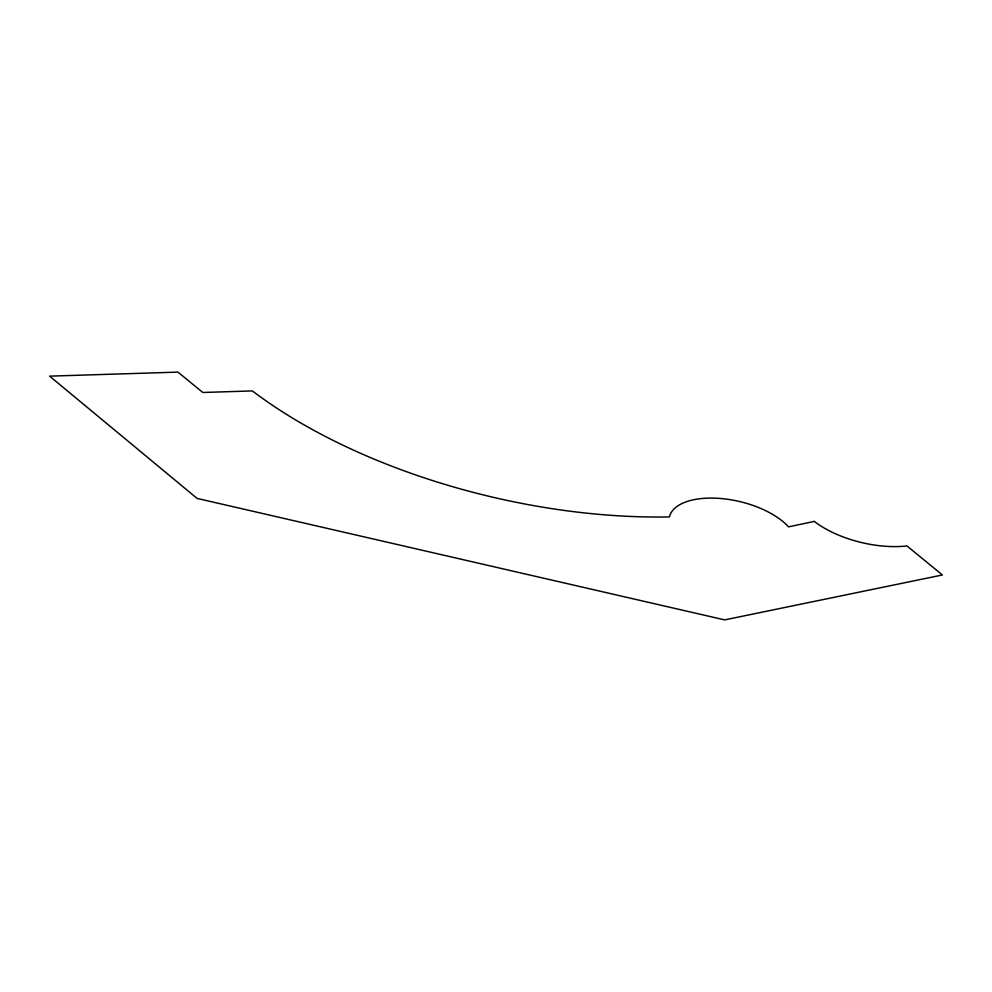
<?xml version="1.0" encoding="UTF-8"?>
<svg xmlns="http://www.w3.org/2000/svg" width="992" height="992" viewBox="0 0 992 992"><rect width="100%" height="100%" fill="white"/><g stroke="black" fill="none" stroke-linecap="round" stroke-linejoin="round"><path stroke-width="1.49" d="M814.246 521.395L788.516 526.864A64.889 31.161 13.3 0 0 720.564 498.492A64.889 31.161 13.3 0 0 669.414 516.919A378.448 181.734 13.3 0 1 252.365 390.922L202.827 392.485L177.952 372.112L49.6 376.142L197.098 498.418L724.668 619.888L942.4 574.976L906.948 545.947A74.76 35.898 13.3 0 1 814.246 521.395"/></g></svg>
